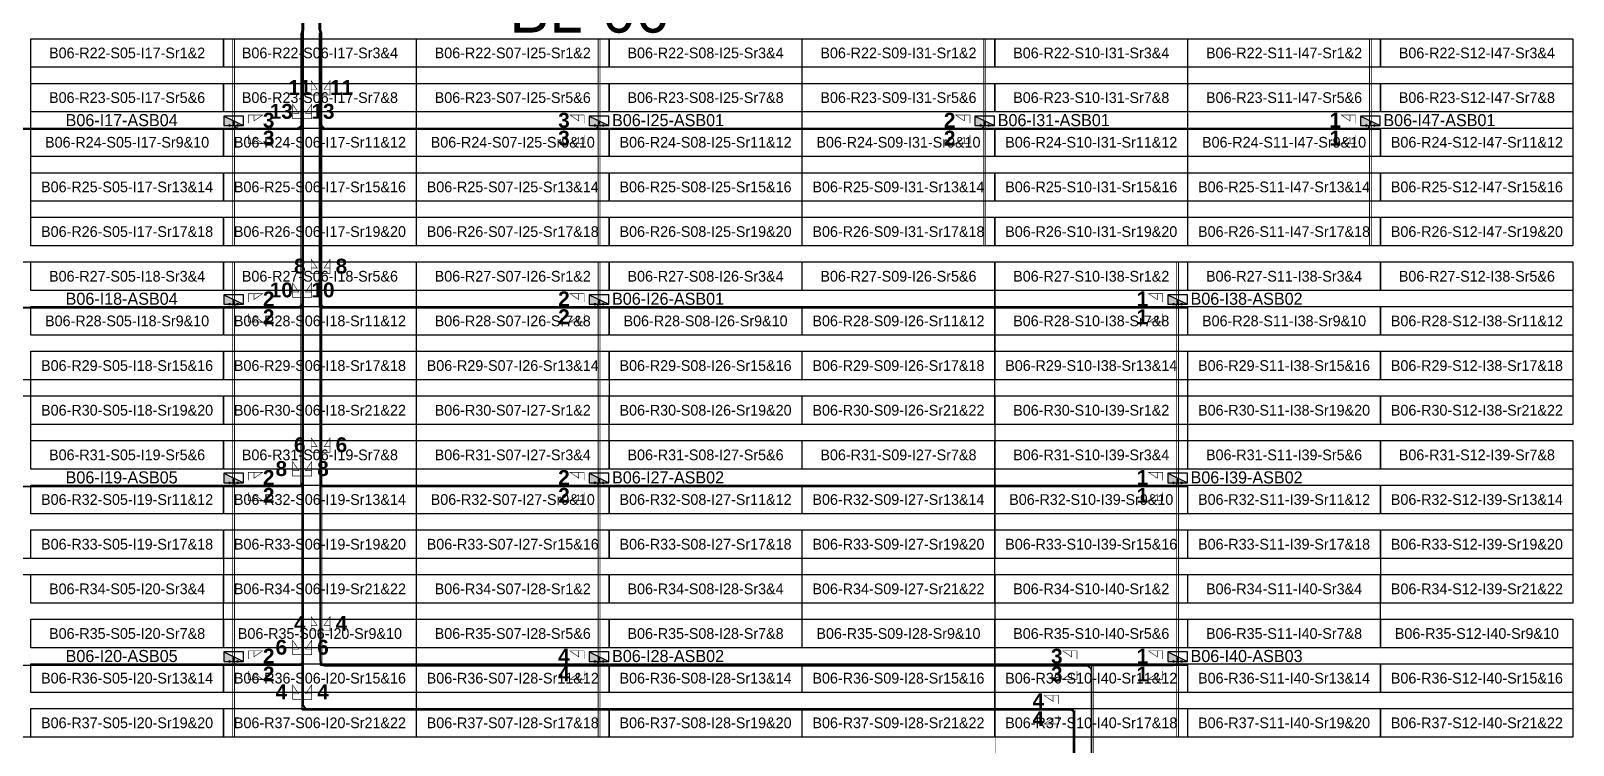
# Model space of a CAD drawing. Header units: metres. Extents: x 532643 to 533032, y 2674497 to 2674929.
# Drawn here: x 532773 to 533032.1, y 2674645.4 to 2674765.4 of the extents above; entities that cross this region are included whole.
import ezdxf
from ezdxf.enums import TextEntityAlignment as Align

# ---------------------------------------------------------------- set-up
doc = ezdxf.new("R2010")
doc.units = ezdxf.units.M
doc.header["$MEASUREMENT"] = 0
doc.layers.add('Boundary-12.5 MW Block', color=6, linetype='Continuous', lineweight=9)
doc.layers.add('PILE', color=1, linetype='Continuous', lineweight=15)
for name, color, linetype in [('DC Trench BL-06', 40, 'Continuous'), ('E-Inverter Grouping', 2, 'Continuous'), ('Inverter Block-06', 7, 'Continuous'), ('LT Cable(AG) INV to LT Panel BL-06', 2, 'Continuous'), ('Messenger Wire Exc Link', 7, 'Continuous'), ('Messenger Wire-BL06 (Master Path)', 30, 'Continuous'), ('Messenger Wire-Bl06 (MW Path)', 191, 'Continuous'), ('MMS Block Numbering', 7, 'Continuous'), ('MMS Table Block-06', 8, 'Continuous'), ('Section Marking BL-06', 2, 'Continuous')]:
    doc.layers.add(name, color=color, linetype=linetype)
doc.styles.add('Adani Regular', font='Adani Regular.ttf')
doc.styles.add('BoldTextStyle', font='arialbd.ttf')
doc.styles.get("Standard").update_dxf_attribs({"font": 'Adani Regular.ttf'})

# ---------------------------------------------------------------- blocks, each defined once
blk = doc.blocks.new('MMS Table (32.292 x 4.788)')
at = {"color": 0}
blk.add_lwpolyline([(0, -0.002), (0, 4.786), (32.292, 4.786), (32.292, -0.002)], close=True, dxfattribs=at)
at = {"color": 7}
blk.add_attdef('ID1', text='', height=1.8, dxfattribs=at).set_placement((16.146, 2.392), align=Align.MIDDLE_CENTER)
blk = doc.blocks.new('Inverter Block')
h = blk.add_hatch(color=0)
h.dxf.hatch_style = 1
h.paths.add_polyline_path([(-1.46, 2.27), (-1.46, 0.85), (1.46, 0.85)])
at = {"color": 0}
blk.add_lwpolyline([(1.46, 2.27), (-1.46, 2.27), (-1.46, 0.85), (1.46, 0.85)], close=True, dxfattribs=at)
blk.add_lwpolyline([(-1.46, 2.27), (1.46, 0.85)], dxfattribs=at)
at = {"layer": 'PILE'}
for centre in [(-0.61, 0.85), (0.61, 0.85)]:
    blk.add_circle(centre, 0.156, dxfattribs=at)
at = {"color": 7}
blk.add_attdef('ID', (-1.46, 3.01), '', height=1.8, dxfattribs=at)

msp = doc.modelspace()

# ---------------------------------------------------------------- linework, layer by layer
at = {"layer": 'Boundary-12.5 MW Block', "const_width": 0.05}
msp.add_lwpolyline([(532643.48, 2674929.08), (533032.08, 2674929.08), (533032.08, 2674496.79), (532935.01, 2674496.79), (532935.01, 2674646.79), (532643.48, 2674646.79)], close=True, dxfattribs=at)
at = {"layer": 'DC Trench BL-06', "color": 40, "const_width": 0.15}
for points in [[(532807.23, 2674764.08), (532806.93, 2674764.08), (532806.93, 2674729.29), (532807.23, 2674729.29)], [(532868.63, 2674764.08), (532868.33, 2674764.08), (532868.33, 2674729.29), (532868.63, 2674729.29)], [(532933.42, 2674764.08), (532933.12, 2674764.08), (532933.12, 2674729.29), (532933.42, 2674729.29)], [(532998.2, 2674764.08), (532997.9, 2674764.08), (532997.9, 2674729.29), (532998.2, 2674729.29)], [(532807.23, 2674726.58), (532806.93, 2674726.58), (532806.93, 2674646.79), (532807.23, 2674646.79)], [(532868.63, 2674726.58), (532868.33, 2674726.58), (532868.33, 2674646.79), (532868.63, 2674646.79)], [(532965.81, 2674726.58), (532965.51, 2674726.58), (532965.51, 2674646.79), (532965.81, 2674646.79)]]:
    msp.add_lwpolyline(points, close=True, dxfattribs=at)
at = {"layer": 'E-Inverter Grouping', "color": 3}
for points in [[(532837.73, 2674729.29), (532773.05, 2674729.29), (532773.05, 2674764.08), (532837.73, 2674764.08)], [(532902.52, 2674729.29), (532837.83, 2674729.29), (532837.83, 2674764.08), (532902.52, 2674764.08)], [(532967.3, 2674729.29), (532902.62, 2674729.29), (532902.62, 2674764.08), (532967.3, 2674764.08)], [(533032.08, 2674729.29), (532967.4, 2674729.29), (532967.4, 2674764.08), (533032.08, 2674764.08)]]:
    msp.add_lwpolyline(points, close=True, dxfattribs=at)
at = {"layer": 'E-Inverter Grouping'}
for points in [[(532837.73, 2674699.29), (532773.05, 2674699.29), (532773.05, 2674706.79), (532740.66, 2674706.79), (532740.66, 2674726.58), (532837.73, 2674726.58)], [(532934.91, 2674699.29), (532870.22, 2674699.29), (532870.22, 2674706.79), (532837.83, 2674706.79), (532837.83, 2674726.58), (532934.91, 2674726.58)], [(533032.08, 2674699.29), (532967.4, 2674699.29), (532967.4, 2674706.79), (532935.01, 2674706.79), (532935.01, 2674726.58), (533032.08, 2674726.58)], [(532837.73, 2674669.29), (532805.44, 2674669.29), (532805.44, 2674676.79), (532740.66, 2674676.79), (532740.66, 2674704.08), (532772.95, 2674704.08), (532772.95, 2674696.58), (532837.73, 2674696.58)], [(532934.91, 2674669.29), (532902.62, 2674669.29), (532902.62, 2674676.79), (532837.83, 2674676.79), (532837.83, 2674704.08), (532870.12, 2674704.08), (532870.12, 2674696.58), (532934.91, 2674696.58)], [(533032.08, 2674669.29), (532999.79, 2674669.29), (532999.79, 2674676.79), (532935.01, 2674676.79), (532935.01, 2674704.08), (532967.3, 2674704.08), (532967.3, 2674696.58), (533032.08, 2674696.58)], [(532805.34, 2674666.58), (532837.73, 2674666.58), (532837.73, 2674646.79), (532740.66, 2674646.79), (532740.66, 2674674.08), (532805.34, 2674674.08)], [(532902.52, 2674666.58), (532934.91, 2674666.58), (532934.91, 2674646.79), (532837.83, 2674646.79), (532837.83, 2674674.08), (532902.52, 2674674.08)], [(532999.69, 2674666.58), (533032.08, 2674666.58), (533032.08, 2674646.79), (532935.01, 2674646.79), (532935.01, 2674674.08), (532999.69, 2674674.08)]]:
    msp.add_lwpolyline(points, close=True, dxfattribs=at)
at = {"layer": 'LT Cable(AG) INV to LT Panel BL-06'}
for points in [[(532833.52, 2674795.28), (532828.27, 2674795.28, -0.094477), (532827.93, 2674795.34), (532825.77, 2674796.2, 0.094477), (532825.44, 2674796.26), (532819.5, 2674796.26, 0.414214), (532818.6, 2674795.36), (532818.6, 2674765.76, -0.034326), (532818.59, 2674765.64), (532818.52, 2674765.17, 0.034326), (532818.52, 2674765.05), (532818.52, 2674749.86, -0.414214), (532817.62, 2674748.96), (532678.41, 2674748.96, -0.414214), (532677.51, 2674749.86), (532677.51, 2674750.19)], [(532831.58, 2674795.23), (532828.27, 2674795.23, -0.094477), (532827.93, 2674795.29), (532825.77, 2674796.15, 0.094477), (532825.44, 2674796.21), (532819.55, 2674796.21, 0.414214), (532818.65, 2674795.31), (532818.65, 2674765.75, -0.034326), (532818.64, 2674765.63), (532818.57, 2674765.17, 0.034326), (532818.57, 2674765.04), (532818.57, 2674719.81, -0.414214), (532817.67, 2674718.91), (532710.8, 2674718.91, -0.414214), (532709.9, 2674719.81), (532709.9, 2674720.19)], [(532831.58, 2674795.18), (532828.27, 2674795.18, -0.094477), (532827.93, 2674795.24), (532825.77, 2674796.1, 0.094477), (532825.44, 2674796.16), (532819.6, 2674796.16, 0.414214), (532818.7, 2674795.26), (532818.7, 2674765.75, -0.034326), (532818.69, 2674765.63), (532818.62, 2674765.16, 0.034326), (532818.62, 2674765.04), (532818.62, 2674689.76, -0.414214), (532817.72, 2674688.86), (532710.8, 2674688.86, -0.414214), (532709.9, 2674689.76), (532709.9, 2674690.19)], [(532829.51, 2674795.13), (532828.27, 2674795.13, -0.094477), (532827.93, 2674795.19), (532825.77, 2674796.05, 0.094477), (532825.44, 2674796.11), (532819.65, 2674796.11, 0.414214), (532818.75, 2674795.21), (532818.75, 2674765.75, -0.034326), (532818.74, 2674765.62), (532818.67, 2674765.16, 0.034326), (532818.67, 2674765.04), (532818.67, 2674659.71, -0.414214), (532817.77, 2674658.81), (532710.8, 2674658.81, -0.414214), (532709.9, 2674659.71), (532709.9, 2674660.19)], [(532833.52, 2674795.3), (532828.27, 2674795.3, -0.094477), (532827.93, 2674795.37), (532825.77, 2674796.22, 0.094477), (532825.44, 2674796.29), (532819.47, 2674796.29, 0.414214), (532818.57, 2674795.39), (532818.57, 2674765.76, -0.034326), (532818.56, 2674765.64), (532818.5, 2674765.17, 0.034326), (532818.49, 2674765.05), (532818.49, 2674749.89, -0.414214), (532817.59, 2674748.99), (532743.19, 2674748.99, -0.414214), (532742.29, 2674749.89), (532742.29, 2674750.19)], [(532833.52, 2674795.33), (532828.27, 2674795.33, -0.094477), (532827.93, 2674795.39), (532825.77, 2674796.25, 0.094477), (532825.44, 2674796.31), (532819.45, 2674796.31, 0.414214), (532818.55, 2674795.41), (532818.55, 2674765.76, -0.034326), (532818.54, 2674765.64), (532818.47, 2674765.17, 0.034326), (532818.47, 2674765.05), (532818.47, 2674749.91, -0.414214), (532817.57, 2674749.01), (532807.98, 2674749.01, -0.414214), (532807.08, 2674749.91), (532807.08, 2674750.19)], [(532833.52, 2674795.25), (532828.27, 2674795.25, -0.094477), (532827.93, 2674795.32), (532825.77, 2674796.17, 0.094477), (532825.44, 2674796.24), (532819.52, 2674796.24, 0.414214), (532818.62, 2674795.34), (532818.62, 2674765.76, -0.034326), (532818.61, 2674765.63), (532818.55, 2674765.17, 0.034326), (532818.54, 2674765.04), (532818.54, 2674719.84, -0.414214), (532817.64, 2674718.94), (532807.98, 2674718.94, -0.414214), (532807.08, 2674719.84), (532807.08, 2674720.19)], [(532831.58, 2674795.2), (532828.27, 2674795.2, -0.094477), (532827.93, 2674795.27), (532825.77, 2674796.12, 0.094477), (532825.44, 2674796.19), (532819.57, 2674796.19, 0.414214), (532818.67, 2674795.29), (532818.67, 2674765.75, -0.034326), (532818.66, 2674765.63), (532818.6, 2674765.16, 0.034326), (532818.59, 2674765.04), (532818.59, 2674689.79, -0.414214), (532817.69, 2674688.89), (532807.98, 2674688.89, -0.414214), (532807.08, 2674689.79), (532807.08, 2674690.19)], [(532831.58, 2674795.15), (532828.27, 2674795.15, -0.094477), (532827.93, 2674795.22), (532825.77, 2674796.07, 0.094477), (532825.44, 2674796.14), (532819.62, 2674796.14, 0.414214), (532818.72, 2674795.24), (532818.72, 2674765.75, -0.034326), (532818.71, 2674765.63), (532818.65, 2674765.16, 0.034326), (532818.64, 2674765.04), (532818.64, 2674659.74, -0.414214), (532817.74, 2674658.84), (532807.98, 2674658.84, -0.414214), (532807.08, 2674659.74), (532807.08, 2674660.19)], [(532829.51, 2674795.1), (532828.27, 2674795.1, -0.094477), (532827.93, 2674795.17), (532825.77, 2674796.02, 0.094477), (532825.44, 2674796.09), (532819.67, 2674796.09, 0.414214), (532818.77, 2674795.19), (532818.77, 2674765.75, -0.034326), (532818.76, 2674765.62), (532818.7, 2674765.16, 0.034326), (532818.69, 2674765.03), (532818.69, 2674652.36, 0.414214), (532819.59, 2674651.46), (532947.36, 2674651.46, -0.414214), (532948.26, 2674650.56), (532948.26, 2674509.86, 0.414214), (532949.16, 2674508.96), (532964.76, 2674508.96, 0.414214), (532965.66, 2674509.86), (532965.66, 2674510.19)], [(532829.51, 2674795.08), (532828.27, 2674795.08, -0.094477), (532827.93, 2674795.14), (532825.77, 2674796, 0.094477), (532825.44, 2674796.06), (532819.7, 2674796.06, 0.414214), (532818.8, 2674795.16), (532818.8, 2674765.74, -0.034326), (532818.79, 2674765.62), (532818.72, 2674765.16, 0.034326), (532818.72, 2674765.03), (532818.72, 2674652.39, 0.414214), (532819.62, 2674651.49), (532947.38, 2674651.49, -0.414214), (532948.28, 2674650.59), (532948.28, 2674532.39, 0.414214), (532949.18, 2674531.49), (532964.76, 2674531.49, 0.414214), (532965.66, 2674532.39), (532965.66, 2674532.69)], [(532829.51, 2674795.05), (532828.27, 2674795.05, -0.094477), (532827.93, 2674795.12), (532825.77, 2674795.97, 0.094477), (532825.44, 2674796.04), (532819.72, 2674796.04, 0.414214), (532818.82, 2674795.14), (532818.82, 2674765.74, -0.034326), (532818.81, 2674765.62), (532818.75, 2674765.15, 0.034326), (532818.74, 2674765.03), (532818.74, 2674652.41, 0.414214), (532819.64, 2674651.51), (532947.41, 2674651.51, -0.414214), (532948.31, 2674650.61), (532948.31, 2674562.41, 0.414214), (532949.21, 2674561.51), (532964.76, 2674561.51, 0.414214), (532965.66, 2674562.41), (532965.66, 2674562.69)]]:
    msp.add_lwpolyline(points, format="xyb", dxfattribs=at)
at = {"layer": 'LT Cable(AG) INV to LT Panel BL-06', "color": 5}
for points in [[(532828.49, 2674794.77), (532828.3, 2674794.77, -0.116658), (532827.9, 2674794.86), (532825.8, 2674795.92, 0.116658), (532825.4, 2674796.01), (532819.75, 2674796.01, 0.414214), (532818.85, 2674795.11), (532818.85, 2674765.74, -0.034326), (532818.84, 2674765.62), (532818.77, 2674765.15, 0.034326), (532818.77, 2674765.03), (532818.77, 2674652.44, 0.414214), (532819.67, 2674651.54), (532947.43, 2674651.54, -0.414214), (532948.33, 2674650.64), (532948.33, 2674584.94, 0.414214), (532949.23, 2674584.04), (532964.76, 2674584.04, 0.414214), (532965.66, 2674584.94), (532965.66, 2674585.19)], [(532828.49, 2674794.74), (532828.15, 2674794.74, 0.035906), (532828.02, 2674794.73), (532825.67, 2674794.39, -0.035906), (532825.55, 2674794.39), (532822.32, 2674794.39, 0.414214), (532821.42, 2674793.49), (532821.42, 2674765.8, 0.06966), (532821.46, 2674765.55), (532821.56, 2674765.2, -0.06966), (532821.59, 2674764.96), (532821.59, 2674659.66, 0.414214), (532822.49, 2674658.76), (532950.26, 2674658.76, -0.414214), (532951.16, 2674657.86), (532951.16, 2674607.16, 0.414214), (532952.06, 2674606.26), (532964.76, 2674606.26, 0.414214), (532965.66, 2674607.16), (532965.66, 2674607.69)], [(532828.49, 2674794.72), (532828.15, 2674794.72, 0.035906), (532828.02, 2674794.71), (532825.67, 2674794.37, -0.035906), (532825.55, 2674794.36), (532822.35, 2674794.36, 0.414214), (532821.45, 2674793.46), (532821.45, 2674765.8, 0.06966), (532821.48, 2674765.56), (532821.58, 2674765.21, -0.06966), (532821.62, 2674764.96), (532821.62, 2674659.69, 0.414214), (532822.52, 2674658.79), (532950.28, 2674658.79, -0.414214), (532951.18, 2674657.89), (532951.18, 2674637.19, 0.414214), (532952.08, 2674636.29), (532964.76, 2674636.29, 0.414214), (532965.66, 2674637.19), (532965.66, 2674637.69)], [(532828.49, 2674794.69), (532828.15, 2674794.69, 0.035906), (532828.02, 2674794.68), (532825.67, 2674794.34, -0.035906), (532825.55, 2674794.34), (532822.37, 2674794.34, 0.414214), (532821.47, 2674793.44), (532821.47, 2674765.81, 0.06966), (532821.51, 2674765.56), (532821.61, 2674765.21, -0.06966), (532821.64, 2674764.96), (532821.64, 2674659.71, 0.414214), (532822.54, 2674658.81), (532964.76, 2674658.81, 0.414214), (532965.66, 2674659.71), (532965.66, 2674660.19)], [(532830.48, 2674794.67), (532828.15, 2674794.67, 0.035906), (532828.02, 2674794.66), (532825.67, 2674794.32, -0.035906), (532825.55, 2674794.31), (532822.4, 2674794.31, 0.414214), (532821.5, 2674793.41), (532821.5, 2674765.81, 0.06966), (532821.53, 2674765.56), (532821.63, 2674765.22, -0.06966), (532821.67, 2674764.97), (532821.67, 2674659.74, 0.414214), (532822.57, 2674658.84), (532867.58, 2674658.84, 0.414214), (532868.48, 2674659.74), (532868.48, 2674660.19)], [(532830.48, 2674794.64), (532828.15, 2674794.64, 0.035906), (532828.02, 2674794.63), (532825.67, 2674794.29, -0.035906), (532825.55, 2674794.29), (532822.42, 2674794.29, 0.414214), (532821.52, 2674793.39), (532821.52, 2674765.81, 0.06966), (532821.56, 2674765.57), (532821.66, 2674765.22, -0.06966), (532821.69, 2674764.97), (532821.69, 2674689.76, 0.414214), (532822.59, 2674688.86), (532964.76, 2674688.86, 0.414214), (532965.66, 2674689.76), (532965.66, 2674690.19)], [(532830.48, 2674794.62), (532828.15, 2674794.62, 0.035906), (532828.02, 2674794.61), (532825.67, 2674794.27, -0.035906), (532825.55, 2674794.26), (532822.45, 2674794.26, 0.414214), (532821.55, 2674793.36), (532821.55, 2674765.82, 0.06966), (532821.58, 2674765.57), (532821.68, 2674765.22, -0.06966), (532821.72, 2674764.98), (532821.72, 2674689.79, 0.414214), (532822.62, 2674688.89), (532867.58, 2674688.89, 0.414214), (532868.48, 2674689.79), (532868.48, 2674690.19)], [(532830.48, 2674794.59), (532828.15, 2674794.59, 0.035906), (532828.02, 2674794.58), (532825.67, 2674794.24, -0.035906), (532825.55, 2674794.24), (532822.47, 2674794.24, 0.414214), (532821.57, 2674793.34), (532821.57, 2674765.82, 0.06966), (532821.61, 2674765.57), (532821.71, 2674765.23, -0.06966), (532821.74, 2674764.98), (532821.74, 2674719.81, 0.414214), (532822.64, 2674718.91), (532964.76, 2674718.91, 0.414214), (532965.66, 2674719.81), (532965.66, 2674720.19)], [(532832.64, 2674794.57), (532828.15, 2674794.57, 0.035906), (532828.02, 2674794.56), (532825.67, 2674794.22, -0.035906), (532825.55, 2674794.21), (532822.5, 2674794.21, 0.414214), (532821.6, 2674793.31), (532821.6, 2674765.83, 0.06966), (532821.63, 2674765.58), (532821.73, 2674765.23, -0.06966), (532821.77, 2674764.98), (532821.77, 2674719.84, 0.414214), (532822.67, 2674718.94), (532867.58, 2674718.94, 0.414214), (532868.48, 2674719.84), (532868.48, 2674720.19)], [(532832.64, 2674794.54), (532828.15, 2674794.54, 0.035906), (532828.02, 2674794.53), (532825.67, 2674794.19, -0.035906), (532825.55, 2674794.19), (532822.52, 2674794.19, 0.414214), (532821.62, 2674793.29), (532821.62, 2674765.83, 0.06966), (532821.66, 2674765.58), (532821.76, 2674765.23, -0.06966), (532821.79, 2674764.99), (532821.79, 2674749.86, 0.414214), (532822.69, 2674748.96), (532997.15, 2674748.96, 0.414214), (532998.05, 2674749.86), (532998.05, 2674750.19)], [(532832.64, 2674794.52), (532828.15, 2674794.52, 0.035906), (532828.02, 2674794.51), (532825.67, 2674794.17, -0.035906), (532825.55, 2674794.16), (532822.55, 2674794.16, 0.414214), (532821.65, 2674793.26), (532821.65, 2674765.83, 0.06966), (532821.68, 2674765.58), (532821.78, 2674765.24, -0.06966), (532821.82, 2674764.99), (532821.82, 2674749.89, 0.414214), (532822.72, 2674748.99), (532932.37, 2674748.99, 0.414214), (532933.27, 2674749.89), (532933.27, 2674750.19)], [(532832.64, 2674794.49), (532828.15, 2674794.49, 0.035906), (532828.02, 2674794.48), (532825.67, 2674794.14, -0.035906), (532825.55, 2674794.14), (532822.57, 2674794.14, 0.414214), (532821.67, 2674793.24), (532821.67, 2674765.84, 0.06966), (532821.71, 2674765.59), (532821.81, 2674765.24, -0.06966), (532821.84, 2674764.99), (532821.84, 2674749.91, 0.414214), (532822.74, 2674749.01), (532867.58, 2674749.01, 0.414214), (532868.48, 2674749.91), (532868.48, 2674750.19)]]:
    msp.add_lwpolyline(points, format="xyb", dxfattribs=at)
at = {"layer": 'Messenger Wire Exc Link'}
for points in [[(532818.69, 2674765.69), (532818.6, 2674765.1)], [(532821.54, 2674765.69), (532821.7, 2674765.1)], [(532821.54, 2674765.69), (532821.7, 2674765.1)]]:
    msp.add_lwpolyline(points, dxfattribs=at)
at = {"layer": 'Messenger Wire-BL06 (Master Path)'}
for points in [[(532818.6, 2674651.38), (532818.6, 2674765.1)], [(532821.7, 2674658.88), (532821.7, 2674765.1)], [(532675.87, 2674748.88), (532818.6, 2674748.88)], [(532821.7, 2674748.88), (532999.69, 2674748.88)], [(532708.26, 2674718.88), (532818.6, 2674718.88)], [(532821.7, 2674718.88), (532967.3, 2674718.88)], [(532708.26, 2674688.88), (532818.6, 2674688.88)], [(532821.7, 2674688.88), (532967.3, 2674688.88)], [(532708.26, 2674658.88), (532818.6, 2674658.88)], [(532821.7, 2674658.88), (532967.3, 2674658.88)], [(532951.27, 2674606.38), (532951.27, 2674658.88)], [(532818.6, 2674651.38), (532948.17, 2674651.38)], [(532948.17, 2674508.88), (532948.17, 2674651.38)]]:
    msp.add_lwpolyline(points, dxfattribs=at)
at = {"layer": 'Messenger Wire-Bl06 (MW Path)', "const_width": 0.1}
for points in [[(532818.35, 2674688.88), (532818.35, 2674765.1)], [(532818.85, 2674651.38), (532818.85, 2674765.1)], [(532821.45, 2674718.88), (532821.45, 2674765.1)], [(532821.95, 2674658.88), (532821.95, 2674765.1)], [(532675.87, 2674748.88), (532818.6, 2674748.88)], [(532821.7, 2674748.88), (532999.69, 2674748.88)], [(532708.26, 2674718.88), (532818.6, 2674718.88)], [(532821.7, 2674718.88), (532967.3, 2674718.88)], [(532708.26, 2674688.88), (532818.6, 2674688.88)], [(532821.7, 2674688.88), (532967.3, 2674688.88)], [(532708.26, 2674658.88), (532818.6, 2674658.88)], [(532821.7, 2674658.88), (532967.3, 2674658.88)], [(532951.52, 2674606.38), (532951.52, 2674658.88)], [(532818.6, 2674651.38), (532948.17, 2674651.38)], [(532948.42, 2674508.88), (532948.42, 2674651.38)]]:
    msp.add_lwpolyline(points, dxfattribs=at)
at = {"layer": 'Section Marking BL-06', "color": 94, "lineweight": 35, "true_color": 0x00a500, "const_width": 0.1}
for points in [[(532821.5, 2674754.63), (532820.11, 2674754.63), (532820.11, 2674757.03), (532821.12, 2674755.55), (532820.11, 2674755.55)], [(532821.9, 2674754.63), (532823.29, 2674754.63), (532823.29, 2674757.03), (532822.28, 2674755.55), (532823.29, 2674755.55)], [(532818.4, 2674750.63), (532817.01, 2674750.63), (532817.01, 2674753.03), (532818.02, 2674751.55), (532817.01, 2674751.55)], [(532818.8, 2674750.63), (532820.19, 2674750.63), (532820.19, 2674753.03), (532819.18, 2674751.55), (532820.19, 2674751.55)], [(532809.58, 2674749.88), (532809.58, 2674751.27), (532811.98, 2674751.27), (532810.5, 2674750.26), (532810.5, 2674751.27)], [(532865.98, 2674749.88), (532865.98, 2674751.27), (532863.58, 2674751.27), (532865.06, 2674750.26), (532865.06, 2674751.27)], [(532930.77, 2674749.88), (532930.77, 2674751.27), (532928.37, 2674751.27), (532929.85, 2674750.26), (532929.85, 2674751.27)], [(532995.55, 2674749.88), (532995.55, 2674751.27), (532993.15, 2674751.27), (532994.63, 2674750.26), (532994.63, 2674751.27)], [(532809.58, 2674747.88), (532809.58, 2674746.49), (532811.98, 2674746.49), (532810.5, 2674747.5), (532810.5, 2674746.49)], [(532865.98, 2674747.88), (532865.98, 2674746.49), (532863.58, 2674746.49), (532865.06, 2674747.5), (532865.06, 2674746.49)], [(532930.77, 2674747.88), (532930.77, 2674746.49), (532928.37, 2674746.49), (532929.85, 2674747.5), (532929.85, 2674746.49)], [(532995.55, 2674747.88), (532995.55, 2674746.49), (532993.15, 2674746.49), (532994.63, 2674747.5), (532994.63, 2674746.49)], [(532821.5, 2674724.63), (532820.11, 2674724.63), (532820.11, 2674727.03), (532821.12, 2674725.55), (532820.11, 2674725.55)], [(532821.9, 2674724.63), (532823.29, 2674724.63), (532823.29, 2674727.03), (532822.28, 2674725.55), (532823.29, 2674725.55)], [(532818.4, 2674720.63), (532817.01, 2674720.63), (532817.01, 2674723.03), (532818.02, 2674721.55), (532817.01, 2674721.55)], [(532818.8, 2674720.63), (532820.19, 2674720.63), (532820.19, 2674723.03), (532819.18, 2674721.55), (532820.19, 2674721.55)], [(532809.58, 2674719.88), (532809.58, 2674721.27), (532811.98, 2674721.27), (532810.5, 2674720.26), (532810.5, 2674721.27)], [(532865.98, 2674719.88), (532865.98, 2674721.27), (532863.58, 2674721.27), (532865.06, 2674720.26), (532865.06, 2674721.27)], [(532963.16, 2674719.88), (532963.16, 2674721.27), (532960.76, 2674721.27), (532962.24, 2674720.26), (532962.24, 2674721.27)], [(532809.58, 2674717.88), (532809.58, 2674716.49), (532811.98, 2674716.49), (532810.5, 2674717.5), (532810.5, 2674716.49)], [(532865.98, 2674717.88), (532865.98, 2674716.49), (532863.58, 2674716.49), (532865.06, 2674717.5), (532865.06, 2674716.49)], [(532963.16, 2674717.88), (532963.16, 2674716.49), (532960.76, 2674716.49), (532962.24, 2674717.5), (532962.24, 2674716.49)], [(532821.5, 2674694.63), (532820.11, 2674694.63), (532820.11, 2674697.03), (532821.12, 2674695.55), (532820.11, 2674695.55)], [(532821.9, 2674694.63), (532823.29, 2674694.63), (532823.29, 2674697.03), (532822.28, 2674695.55), (532823.29, 2674695.55)], [(532809.58, 2674689.88), (532809.58, 2674691.27), (532811.98, 2674691.27), (532810.5, 2674690.26), (532810.5, 2674691.27)], [(532818.4, 2674690.63), (532817.01, 2674690.63), (532817.01, 2674693.03), (532818.02, 2674691.55), (532817.01, 2674691.55)], [(532818.8, 2674690.63), (532820.19, 2674690.63), (532820.19, 2674693.03), (532819.18, 2674691.55), (532820.19, 2674691.55)], [(532865.98, 2674689.88), (532865.98, 2674691.27), (532863.58, 2674691.27), (532865.06, 2674690.26), (532865.06, 2674691.27)], [(532963.16, 2674689.88), (532963.16, 2674691.27), (532960.76, 2674691.27), (532962.24, 2674690.26), (532962.24, 2674691.27)], [(532809.58, 2674687.88), (532809.58, 2674686.49), (532811.98, 2674686.49), (532810.5, 2674687.5), (532810.5, 2674686.49)], [(532865.98, 2674687.88), (532865.98, 2674686.49), (532863.58, 2674686.49), (532865.06, 2674687.5), (532865.06, 2674686.49)], [(532963.16, 2674687.88), (532963.16, 2674686.49), (532960.76, 2674686.49), (532962.24, 2674687.5), (532962.24, 2674686.49)], [(532821.5, 2674664.63), (532820.11, 2674664.63), (532820.11, 2674667.03), (532821.12, 2674665.55), (532820.11, 2674665.55)], [(532821.9, 2674664.63), (532823.29, 2674664.63), (532823.29, 2674667.03), (532822.28, 2674665.55), (532823.29, 2674665.55)], [(532818.4, 2674660.63), (532817.01, 2674660.63), (532817.01, 2674663.03), (532818.02, 2674661.55), (532817.01, 2674661.55)], [(532818.8, 2674660.63), (532820.19, 2674660.63), (532820.19, 2674663.03), (532819.18, 2674661.55), (532820.19, 2674661.55)], [(532809.58, 2674659.88), (532809.58, 2674661.27), (532811.98, 2674661.27), (532810.5, 2674660.26), (532810.5, 2674661.27)], [(532865.98, 2674659.88), (532865.98, 2674661.27), (532863.58, 2674661.27), (532865.06, 2674660.26), (532865.06, 2674661.27)], [(532948.77, 2674659.88), (532948.77, 2674661.27), (532946.37, 2674661.27), (532947.85, 2674660.26), (532947.85, 2674661.27)], [(532963.16, 2674659.88), (532963.16, 2674661.27), (532960.76, 2674661.27), (532962.24, 2674660.26), (532962.24, 2674661.27)], [(532809.58, 2674657.88), (532809.58, 2674656.49), (532811.98, 2674656.49), (532810.5, 2674657.5), (532810.5, 2674656.49)], [(532865.98, 2674657.88), (532865.98, 2674656.49), (532863.58, 2674656.49), (532865.06, 2674657.5), (532865.06, 2674656.49)], [(532948.77, 2674657.88), (532948.77, 2674656.49), (532946.37, 2674656.49), (532947.85, 2674657.5), (532947.85, 2674656.49)], [(532963.16, 2674657.88), (532963.16, 2674656.49), (532960.76, 2674656.49), (532962.24, 2674657.5), (532962.24, 2674656.49)], [(532818.4, 2674653.13), (532817.01, 2674653.13), (532817.01, 2674655.53), (532818.02, 2674654.05), (532817.01, 2674654.05)], [(532818.8, 2674653.13), (532820.19, 2674653.13), (532820.19, 2674655.53), (532819.18, 2674654.05), (532820.19, 2674654.05)], [(532945.67, 2674652.38), (532945.67, 2674653.77), (532943.27, 2674653.77), (532944.75, 2674652.76), (532944.75, 2674653.77)], [(532945.67, 2674650.38), (532945.67, 2674648.99), (532943.27, 2674648.99), (532944.75, 2674650), (532944.75, 2674648.99)]]:
    msp.add_lwpolyline(points, dxfattribs=at)

# ---------------------------------------------------------------- block references
at = {"layer": 'Inverter Block-06'}
ref = msp.add_blockref('Inverter Block', (532807.08, 2674748.53), dxfattribs=dict(at, xscale=1.124999999976148, yscale=1.124999999976148, zscale=1.124999999976148))
ref.add_attrib('ID', 'B06-I17-ASB04', (532778.87, 2674749.39), dxfattribs={"layer": '0', "color": 7, "height": 2.025})
ref = msp.add_blockref('Inverter Block', (532868.48, 2674748.53), dxfattribs=dict(at, xscale=1.124999999976148, yscale=1.124999999976148, zscale=1.124999999976148))
ref.add_attrib('ID', 'B06-I25-ASB01', (532870.66, 2674749.39), dxfattribs={"layer": '0', "color": 7, "height": 2.025})
ref = msp.add_blockref('Inverter Block', (532933.27, 2674748.53), dxfattribs=dict(at, xscale=1.124999999976148, yscale=1.124999999976148, zscale=1.124999999976148))
ref.add_attrib('ID', 'B06-I31-ASB01', (532935.45, 2674749.39), dxfattribs={"layer": '0', "color": 7, "height": 2.025})
ref = msp.add_blockref('Inverter Block', (532998.05, 2674748.53), dxfattribs=dict(at, xscale=1.124999999976148, yscale=1.124999999976148, zscale=1.124999999976148))
ref.add_attrib('ID', 'B06-I47-ASB01', (533000.23, 2674749.39), dxfattribs={"layer": '0', "color": 7, "height": 2.025})
ref = msp.add_blockref('Inverter Block', (532807.08, 2674718.53), dxfattribs=dict(at, xscale=1.124999999976148, yscale=1.124999999976148, zscale=1.124999999976148))
ref.add_attrib('ID', 'B06-I18-ASB04', (532778.87, 2674719.39), dxfattribs={"layer": '0', "color": 7, "height": 2.025})
ref = msp.add_blockref('Inverter Block', (532868.48, 2674718.53), dxfattribs=dict(at, xscale=1.124999999976148, yscale=1.124999999976148, zscale=1.124999999976148))
ref.add_attrib('ID', 'B06-I26-ASB01', (532870.66, 2674719.39), dxfattribs={"layer": '0', "color": 7, "height": 2.025})
ref = msp.add_blockref('Inverter Block', (532965.66, 2674718.53), dxfattribs=dict(at, xscale=1.124999999976148, yscale=1.124999999976148, zscale=1.124999999976148))
ref.add_attrib('ID', 'B06-I38-ASB02', (532967.84, 2674719.39), dxfattribs={"layer": '0', "color": 7, "height": 2.025})
ref = msp.add_blockref('Inverter Block', (532807.08, 2674688.53), dxfattribs=dict(at, xscale=1.124999999976148, yscale=1.124999999976148, zscale=1.124999999976148))
ref.add_attrib('ID', 'B06-I19-ASB05', (532778.87, 2674689.39), dxfattribs={"layer": '0', "color": 7, "height": 2.025})
ref = msp.add_blockref('Inverter Block', (532868.48, 2674688.53), dxfattribs=dict(at, xscale=1.124999999976148, yscale=1.124999999976148, zscale=1.124999999976148))
ref.add_attrib('ID', 'B06-I27-ASB02', (532870.66, 2674689.39), dxfattribs={"layer": '0', "color": 7, "height": 2.025})
ref = msp.add_blockref('Inverter Block', (532965.66, 2674688.53), dxfattribs=dict(at, xscale=1.124999999976148, yscale=1.124999999976148, zscale=1.124999999976148))
ref.add_attrib('ID', 'B06-I39-ASB02', (532967.84, 2674689.39), dxfattribs={"layer": '0', "color": 7, "height": 2.025})
ref = msp.add_blockref('Inverter Block', (532807.08, 2674658.53), dxfattribs=dict(at, xscale=1.124999999976148, yscale=1.124999999976148, zscale=1.124999999976148))
ref.add_attrib('ID', 'B06-I20-ASB05', (532778.87, 2674659.39), dxfattribs={"layer": '0', "color": 7, "height": 2.025})
ref = msp.add_blockref('Inverter Block', (532868.48, 2674658.53), dxfattribs=dict(at, xscale=1.124999999976148, yscale=1.124999999976148, zscale=1.124999999976148))
ref.add_attrib('ID', 'B06-I28-ASB02', (532870.66, 2674659.39), dxfattribs={"layer": '0', "color": 7, "height": 2.025})
ref = msp.add_blockref('Inverter Block', (532965.66, 2674658.53), dxfattribs=dict(at, xscale=1.124999999976148, yscale=1.124999999976148, zscale=1.124999999976148))
ref.add_attrib('ID', 'B06-I40-ASB03', (532967.84, 2674659.39), dxfattribs={"layer": '0', "color": 7, "height": 2.025})
at = {"layer": 'MMS Table Block-06'}
for p, values in [((532773.05, 2674759.29), {'ID1': 'B06-R22-S05-I17-Sr1&2'}), ((532805.44, 2674759.29), {'ID1': 'B06-R22-S06-I17-Sr3&4'}), ((532837.83, 2674759.29), {'ID1': 'B06-R22-S07-I25-Sr1&2'}), ((532870.22, 2674759.29), {'ID1': 'B06-R22-S08-I25-Sr3&4'}), ((532902.62, 2674759.29), {'ID1': 'B06-R22-S09-I31-Sr1&2'}), ((532935.01, 2674759.29), {'ID1': 'B06-R22-S10-I31-Sr3&4'}), ((532967.4, 2674759.29), {'ID1': 'B06-R22-S11-I47-Sr1&2'}), ((532999.79, 2674759.29), {'ID1': 'B06-R22-S12-I47-Sr3&4'}), ((532773.05, 2674751.79), {'ID1': 'B06-R23-S05-I17-Sr5&6'}), ((532805.44, 2674751.79), {'ID1': 'B06-R23-S06-I17-Sr7&8'}), ((532837.83, 2674751.79), {'ID1': 'B06-R23-S07-I25-Sr5&6'}), ((532870.22, 2674751.79), {'ID1': 'B06-R23-S08-I25-Sr7&8'}), ((532902.62, 2674751.79), {'ID1': 'B06-R23-S09-I31-Sr5&6'}), ((532935.01, 2674751.79), {'ID1': 'B06-R23-S10-I31-Sr7&8'}), ((532967.4, 2674751.79), {'ID1': 'B06-R23-S11-I47-Sr5&6'}), ((532999.79, 2674751.79), {'ID1': 'B06-R23-S12-I47-Sr7&8'}), ((532773.05, 2674744.29), {'ID1': 'B06-R24-S05-I17-Sr9&10'}), ((532805.44, 2674744.29), {'ID1': 'B06-R24-S06-I17-Sr11&12'}), ((532837.83, 2674744.29), {'ID1': 'B06-R24-S07-I25-Sr9&10'}), ((532870.22, 2674744.29), {'ID1': 'B06-R24-S08-I25-Sr11&12'}), ((532902.62, 2674744.29), {'ID1': 'B06-R24-S09-I31-Sr9&10'}), ((532935.01, 2674744.29), {'ID1': 'B06-R24-S10-I31-Sr11&12'}), ((532967.4, 2674744.29), {'ID1': 'B06-R24-S11-I47-Sr9&10'}), ((532999.79, 2674744.29), {'ID1': 'B06-R24-S12-I47-Sr11&12'}), ((532773.05, 2674736.79), {'ID1': 'B06-R25-S05-I17-Sr13&14'}), ((532805.44, 2674736.79), {'ID1': 'B06-R25-S06-I17-Sr15&16'}), ((532837.83, 2674736.79), {'ID1': 'B06-R25-S07-I25-Sr13&14'}), ((532870.22, 2674736.79), {'ID1': 'B06-R25-S08-I25-Sr15&16'}), ((532902.62, 2674736.79), {'ID1': 'B06-R25-S09-I31-Sr13&14'}), ((532935.01, 2674736.79), {'ID1': 'B06-R25-S10-I31-Sr15&16'}), ((532967.4, 2674736.79), {'ID1': 'B06-R25-S11-I47-Sr13&14'}), ((532999.79, 2674736.79), {'ID1': 'B06-R25-S12-I47-Sr15&16'}), ((532773.05, 2674729.29), {'ID1': 'B06-R26-S05-I17-Sr17&18'}), ((532805.44, 2674729.29), {'ID1': 'B06-R26-S06-I17-Sr19&20'}), ((532837.83, 2674729.29), {'ID1': 'B06-R26-S07-I25-Sr17&18'}), ((532870.22, 2674729.29), {'ID1': 'B06-R26-S08-I25-Sr19&20'}), ((532902.62, 2674729.29), {'ID1': 'B06-R26-S09-I31-Sr17&18'}), ((532935.01, 2674729.29), {'ID1': 'B06-R26-S10-I31-Sr19&20'}), ((532967.4, 2674729.29), {'ID1': 'B06-R26-S11-I47-Sr17&18'}), ((532999.79, 2674729.29), {'ID1': 'B06-R26-S12-I47-Sr19&20'}), ((532773.05, 2674721.79), {'ID1': 'B06-R27-S05-I18-Sr3&4'}), ((532805.44, 2674721.79), {'ID1': 'B06-R27-S06-I18-Sr5&6'}), ((532837.83, 2674721.79), {'ID1': 'B06-R27-S07-I26-Sr1&2'}), ((532870.22, 2674721.79), {'ID1': 'B06-R27-S08-I26-Sr3&4'}), ((532902.62, 2674721.79), {'ID1': 'B06-R27-S09-I26-Sr5&6'}), ((532935.01, 2674721.79), {'ID1': 'B06-R27-S10-I38-Sr1&2'}), ((532967.4, 2674721.79), {'ID1': 'B06-R27-S11-I38-Sr3&4'}), ((532999.79, 2674721.79), {'ID1': 'B06-R27-S12-I38-Sr5&6'}), ((532773.05, 2674714.29), {'ID1': 'B06-R28-S05-I18-Sr9&10'}), ((532805.44, 2674714.29), {'ID1': 'B06-R28-S06-I18-Sr11&12'}), ((532837.83, 2674714.29), {'ID1': 'B06-R28-S07-I26-Sr7&8'}), ((532870.22, 2674714.29), {'ID1': 'B06-R28-S08-I26-Sr9&10'}), ((532902.62, 2674714.29), {'ID1': 'B06-R28-S09-I26-Sr11&12'}), ((532935.01, 2674714.29), {'ID1': 'B06-R28-S10-I38-Sr7&8'}), ((532967.4, 2674714.29), {'ID1': 'B06-R28-S11-I38-Sr9&10'}), ((532999.79, 2674714.29), {'ID1': 'B06-R28-S12-I38-Sr11&12'}), ((532773.05, 2674706.79), {'ID1': 'B06-R29-S05-I18-Sr15&16'}), ((532805.44, 2674706.79), {'ID1': 'B06-R29-S06-I18-Sr17&18'}), ((532837.83, 2674706.79), {'ID1': 'B06-R29-S07-I26-Sr13&14'}), ((532870.22, 2674706.79), {'ID1': 'B06-R29-S08-I26-Sr15&16'}), ((532902.62, 2674706.79), {'ID1': 'B06-R29-S09-I26-Sr17&18'}), ((532935.01, 2674706.79), {'ID1': 'B06-R29-S10-I38-Sr13&14'}), ((532967.4, 2674706.79), {'ID1': 'B06-R29-S11-I38-Sr15&16'}), ((532999.79, 2674706.79), {'ID1': 'B06-R29-S12-I38-Sr17&18'}), ((532773.05, 2674699.29), {'ID1': 'B06-R30-S05-I18-Sr19&20'}), ((532805.44, 2674699.29), {'ID1': 'B06-R30-S06-I18-Sr21&22'}), ((532837.83, 2674699.29), {'ID1': 'B06-R30-S07-I27-Sr1&2'}), ((532870.22, 2674699.29), {'ID1': 'B06-R30-S08-I26-Sr19&20'}), ((532902.62, 2674699.29), {'ID1': 'B06-R30-S09-I26-Sr21&22'}), ((532935.01, 2674699.29), {'ID1': 'B06-R30-S10-I39-Sr1&2'}), ((532967.4, 2674699.29), {'ID1': 'B06-R30-S11-I38-Sr19&20'}), ((532999.79, 2674699.29), {'ID1': 'B06-R30-S12-I38-Sr21&22'}), ((532773.05, 2674691.79), {'ID1': 'B06-R31-S05-I19-Sr5&6'}), ((532805.44, 2674691.79), {'ID1': 'B06-R31-S06-I19-Sr7&8'}), ((532837.83, 2674691.79), {'ID1': 'B06-R31-S07-I27-Sr3&4'}), ((532870.22, 2674691.79), {'ID1': 'B06-R31-S08-I27-Sr5&6'}), ((532902.62, 2674691.79), {'ID1': 'B06-R31-S09-I27-Sr7&8'}), ((532935.01, 2674691.79), {'ID1': 'B06-R31-S10-I39-Sr3&4'}), ((532967.4, 2674691.79), {'ID1': 'B06-R31-S11-I39-Sr5&6'}), ((532999.79, 2674691.79), {'ID1': 'B06-R31-S12-I39-Sr7&8'}), ((532773.05, 2674684.29), {'ID1': 'B06-R32-S05-I19-Sr11&12'}), ((532805.44, 2674684.29), {'ID1': 'B06-R32-S06-I19-Sr13&14'}), ((532837.83, 2674684.29), {'ID1': 'B06-R32-S07-I27-Sr9&10'}), ((532870.22, 2674684.29), {'ID1': 'B06-R32-S08-I27-Sr11&12'}), ((532902.62, 2674684.29), {'ID1': 'B06-R32-S09-I27-Sr13&14'}), ((532935.01, 2674684.29), {'ID1': 'B06-R32-S10-I39-Sr9&10'}), ((532967.4, 2674684.29), {'ID1': 'B06-R32-S11-I39-Sr11&12'}), ((532999.79, 2674684.29), {'ID1': 'B06-R32-S12-I39-Sr13&14'}), ((532773.05, 2674676.79), {'ID1': 'B06-R33-S05-I19-Sr17&18'}), ((532805.44, 2674676.79), {'ID1': 'B06-R33-S06-I19-Sr19&20'}), ((532837.83, 2674676.79), {'ID1': 'B06-R33-S07-I27-Sr15&16'}), ((532870.22, 2674676.79), {'ID1': 'B06-R33-S08-I27-Sr17&18'}), ((532902.62, 2674676.79), {'ID1': 'B06-R33-S09-I27-Sr19&20'}), ((532935.01, 2674676.79), {'ID1': 'B06-R33-S10-I39-Sr15&16'}), ((532967.4, 2674676.79), {'ID1': 'B06-R33-S11-I39-Sr17&18'}), ((532999.79, 2674676.79), {'ID1': 'B06-R33-S12-I39-Sr19&20'}), ((532773.05, 2674669.29), {'ID1': 'B06-R34-S05-I20-Sr3&4'}), ((532805.44, 2674669.29), {'ID1': 'B06-R34-S06-I19-Sr21&22'}), ((532837.83, 2674669.29), {'ID1': 'B06-R34-S07-I28-Sr1&2'}), ((532870.22, 2674669.29), {'ID1': 'B06-R34-S08-I28-Sr3&4'}), ((532902.62, 2674669.29), {'ID1': 'B06-R34-S09-I27-Sr21&22'}), ((532935.01, 2674669.29), {'ID1': 'B06-R34-S10-I40-Sr1&2'}), ((532967.4, 2674669.29), {'ID1': 'B06-R34-S11-I40-Sr3&4'}), ((532999.79, 2674669.29), {'ID1': 'B06-R34-S12-I39-Sr21&22'}), ((532773.05, 2674661.79), {'ID1': 'B06-R35-S05-I20-Sr7&8'}), ((532805.44, 2674661.79), {'ID1': 'B06-R35-S06-I20-Sr9&10'}), ((532837.83, 2674661.79), {'ID1': 'B06-R35-S07-I28-Sr5&6'}), ((532870.22, 2674661.79), {'ID1': 'B06-R35-S08-I28-Sr7&8'}), ((532902.62, 2674661.79), {'ID1': 'B06-R35-S09-I28-Sr9&10'}), ((532935.01, 2674661.79), {'ID1': 'B06-R35-S10-I40-Sr5&6'}), ((532967.4, 2674661.79), {'ID1': 'B06-R35-S11-I40-Sr7&8'}), ((532999.79, 2674661.79), {'ID1': 'B06-R35-S12-I40-Sr9&10'}), ((532773.05, 2674654.29), {'ID1': 'B06-R36-S05-I20-Sr13&14'}), ((532805.44, 2674654.29), {'ID1': 'B06-R36-S06-I20-Sr15&16'}), ((532837.83, 2674654.29), {'ID1': 'B06-R36-S07-I28-Sr11&12'}), ((532870.22, 2674654.29), {'ID1': 'B06-R36-S08-I28-Sr13&14'}), ((532902.62, 2674654.29), {'ID1': 'B06-R36-S09-I28-Sr15&16'}), ((532935.01, 2674654.29), {'ID1': 'B06-R36-S10-I40-Sr11&12'}), ((532967.4, 2674654.29), {'ID1': 'B06-R36-S11-I40-Sr13&14'}), ((532999.79, 2674654.29), {'ID1': 'B06-R36-S12-I40-Sr15&16'}), ((532773.05, 2674646.79), {'ID1': 'B06-R37-S05-I20-Sr19&20'}), ((532805.44, 2674646.79), {'ID1': 'B06-R37-S06-I20-Sr21&22'}), ((532837.83, 2674646.79), {'ID1': 'B06-R37-S07-I28-Sr17&18'}), ((532870.22, 2674646.79), {'ID1': 'B06-R37-S08-I28-Sr19&20'}), ((532902.62, 2674646.79), {'ID1': 'B06-R37-S09-I28-Sr21&22'}), ((532935.01, 2674646.79), {'ID1': 'B06-R37-S10-I40-Sr17&18'}), ((532967.4, 2674646.79), {'ID1': 'B06-R37-S11-I40-Sr19&20'}), ((532999.79, 2674646.79), {'ID1': 'B06-R37-S12-I40-Sr21&22'})]:
    msp.add_blockref('MMS Table (32.292 x 4.788)', p, dxfattribs=at).add_auto_attribs(values)

# ---------------------------------------------------------------- texts
at = {"layer": 'MMS Block Numbering', "insert": (532866.81, 2674775.05), "char_height": 7.5, "attachment_point": 5, "style": 'Adani Regular'}
msp.add_mtext_dynamic_manual_height_columns('A16b-\\PBL-06', width=41.5354, gutter_width=1, heights=[0], dxfattribs=at)
at = {"layer": 'Section Marking BL-06', "color": 94, "true_color": 0x00a500, "style": 'BoldTextStyle'}
for s, p in [('11', (532818.2, 2674755.88)), ('11', (532825.2, 2674755.88)), ('13', (532815.1, 2674751.88)), ('13', (532822.1, 2674751.88)), ('3', (532812.98, 2674750.38)), ('3', (532862.58, 2674750.38)), ('2', (532927.37, 2674750.38)), ('1', (532992.15, 2674750.38)), ('3', (532812.98, 2674747.38)), ('3', (532862.58, 2674747.38)), ('2', (532927.37, 2674747.38)), ('1', (532992.15, 2674747.38)), ('8', (532818.2, 2674725.88)), ('8', (532825.2, 2674725.88)), ('10', (532815.1, 2674721.88)), ('10', (532822.1, 2674721.88)), ('2', (532812.98, 2674720.38)), ('2', (532862.58, 2674720.38)), ('1', (532959.76, 2674720.38)), ('2', (532812.98, 2674717.38)), ('2', (532862.58, 2674717.38)), ('1', (532959.76, 2674717.38)), ('6', (532818.2, 2674695.88)), ('6', (532825.2, 2674695.88)), ('2', (532812.98, 2674690.38)), ('8', (532815.1, 2674691.88)), ('8', (532822.1, 2674691.88)), ('2', (532862.58, 2674690.38)), ('1', (532959.76, 2674690.38)), ('2', (532812.98, 2674687.38)), ('2', (532862.58, 2674687.38)), ('1', (532959.76, 2674687.38)), ('4', (532818.2, 2674665.88)), ('4', (532825.2, 2674665.88)), ('6', (532815.1, 2674661.88)), ('6', (532822.1, 2674661.88)), ('2', (532812.98, 2674660.38)), ('4', (532862.58, 2674660.38)), ('3', (532945.37, 2674660.38)), ('1', (532959.76, 2674660.38)), ('2', (532812.98, 2674657.38)), ('4', (532862.58, 2674657.38)), ('3', (532945.37, 2674657.38)), ('1', (532959.76, 2674657.38)), ('4', (532815.1, 2674654.38)), ('4', (532822.1, 2674654.38)), ('4', (532942.27, 2674652.88)), ('4', (532942.27, 2674649.88))]:
    msp.add_text(s, height=2.5, dxfattribs=at).set_placement(p, align=Align.MIDDLE_CENTER)

doc.saveas('drawing.dxf')
